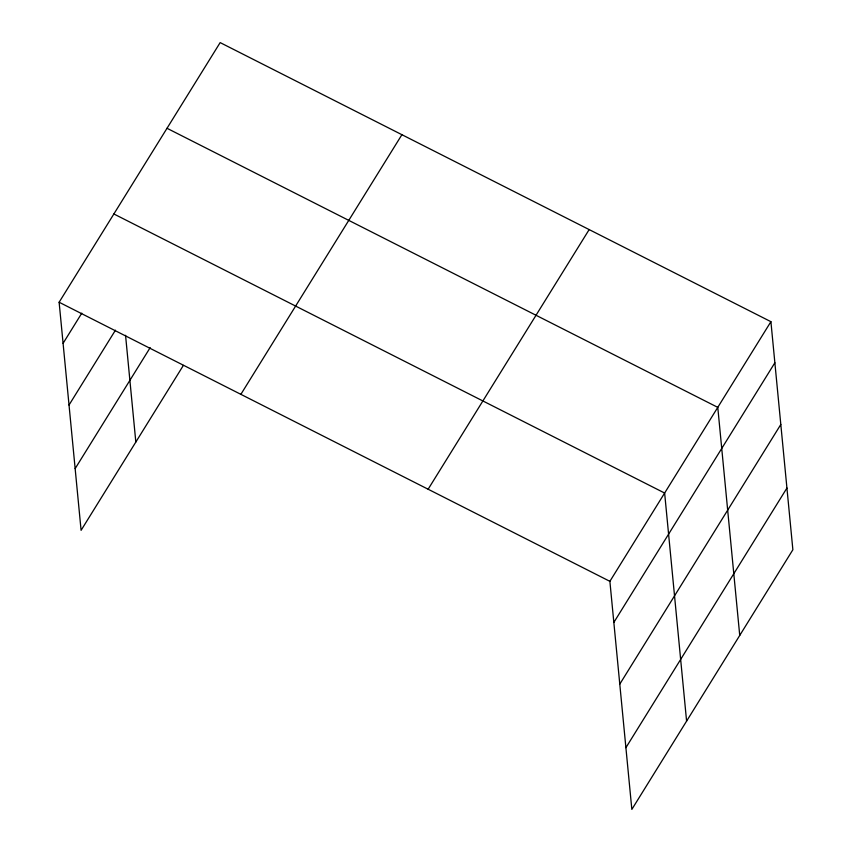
<?xml version="1.0" encoding="UTF-8"?>
<svg xmlns="http://www.w3.org/2000/svg" width="852" height="852" viewBox="0 0 852 852"><rect width="100%" height="100%" fill="white"/><g stroke="black" fill="none" stroke-linecap="round" stroke-linejoin="round"><path stroke-width="1.28" d="M183.382 365.38L81.089 530.317L59.129 302.247L220.157 42.6L770.911 321.683L792.871 549.753L631.843 809.4L609.883 581.33L770.911 321.683M63.08 343.335L81.792 313.163M69.023 405.041L115.457 330.171M75.146 468.611L150.176 347.637M240.871 394.338L401.91 134.701M428.13 489.229L589.169 229.582M613.845 622.418L774.873 362.771M619.787 684.124L780.815 424.477M625.9 747.694L786.939 488.047M167.013 128.279L717.778 407.362L739.738 635.443M113.87 213.969L664.635 493.052L686.595 721.122M59.129 302.247L609.883 581.33M125.553 335.305L135.83 442.039"/></g></svg>
